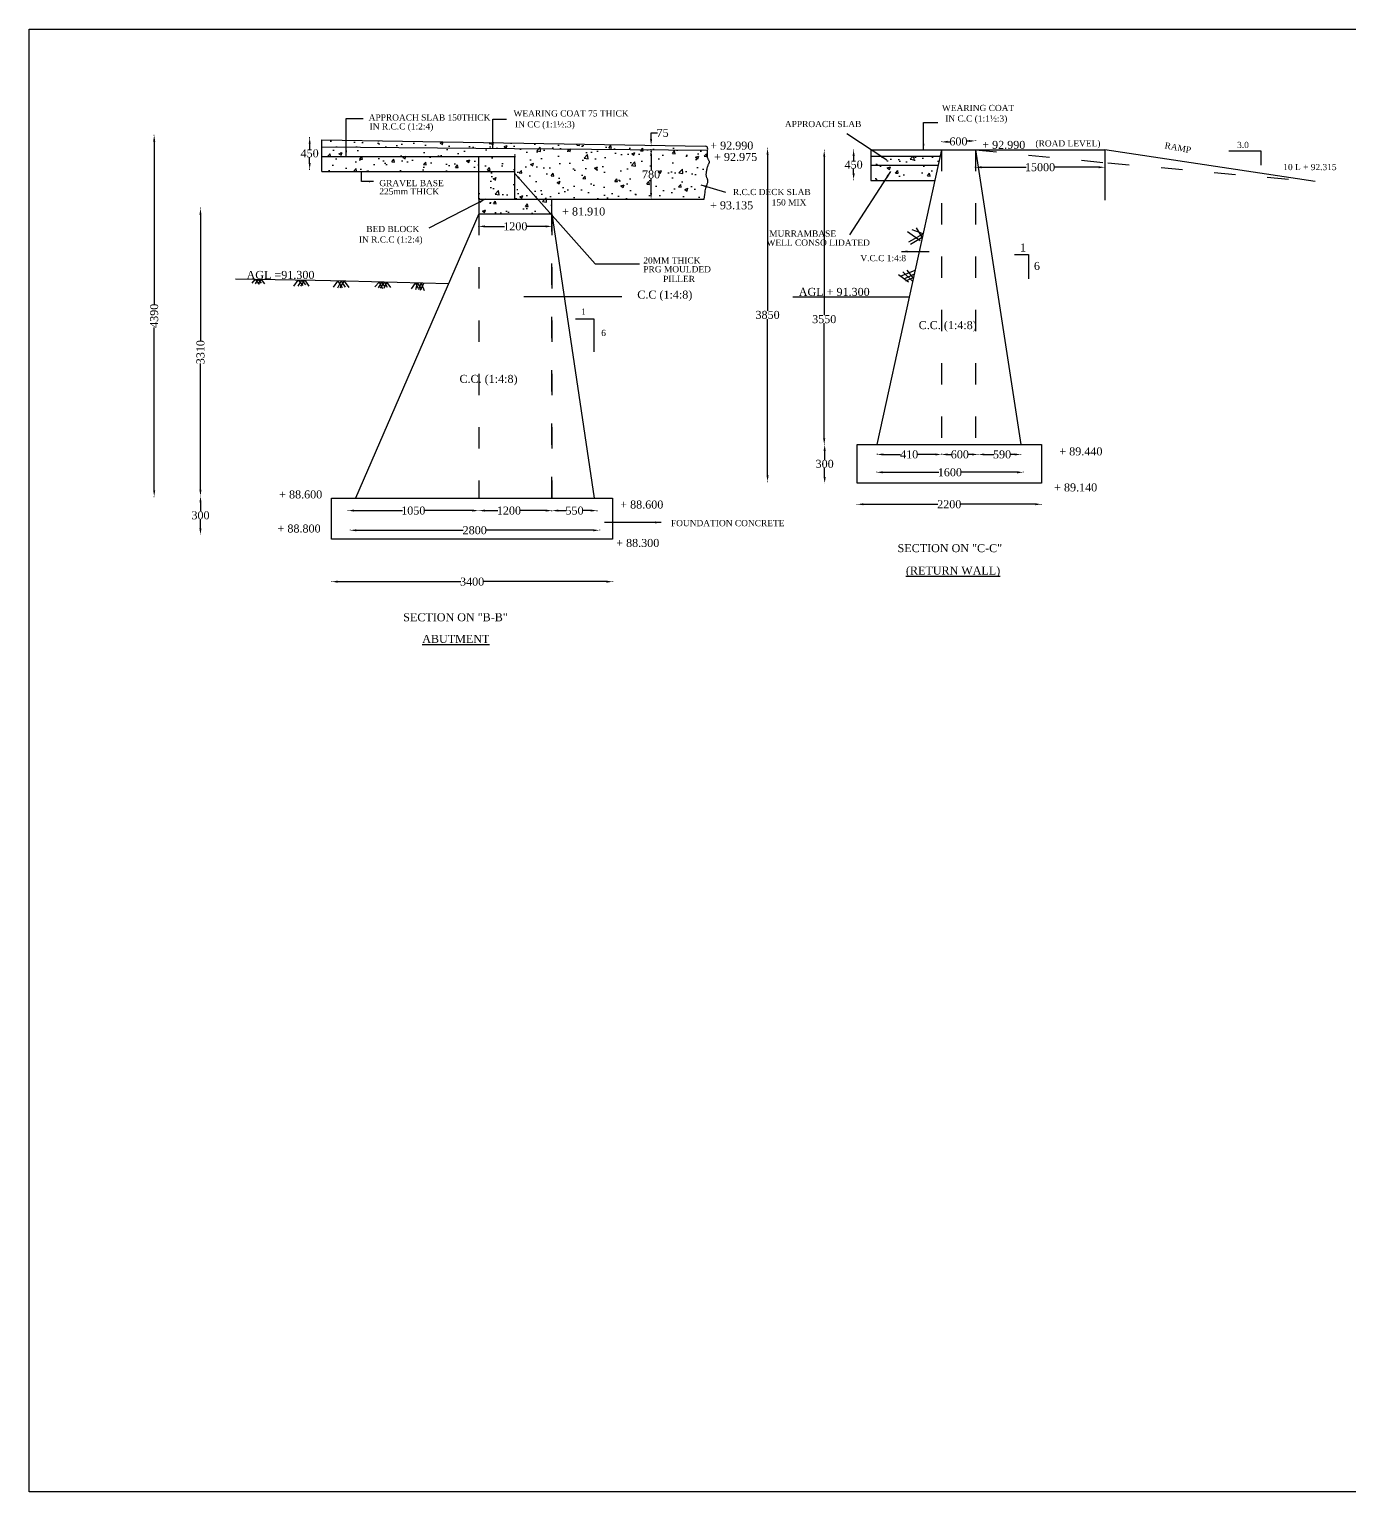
# Model space of a CAD drawing. Header units: millimetres. Extents: x 1974 to 30362, y 54 to 16503.
# Drawn here: x 1974 to 16831, y 54 to 16503 of the extents above; entities that cross this region are included whole.
import ezdxf

# ---------------------------------------------------------------- set-up
doc = ezdxf.new("R2010")
doc.units = ezdxf.units.MM
doc.header["$MEASUREMENT"] = 0
doc.linetypes.add('ACAD_ISO03W100', pattern=[30, 12, -18])
for name, color, linetype in [('DIM', 5, 'Continuous'), ('DWG.LINE', 10, 'Continuous'), ('HATCH', 2, 'Continuous'), ('TEXT', 7, 'Continuous')]:
    doc.layers.add(name, color=color, linetype=linetype)
doc.layers.add('DO LINE', color=3, linetype='Continuous', plot=False)
doc.layers.add('TITLE', color=7, linetype='Continuous', lineweight=30)
doc.styles.get("Standard").update_dxf_attribs({"font": 'TIMES.TTF', "height": 90})
doc.dimstyles.get("Standard").update_dxf_attribs({"dimtxt": 90, "dimasz": 70, "dimexe": 0.18, "dimexo": 0.0625, "dimgap": 0.09, "dimtad": 0, "dimtih": 1, "dimtoh": 1, "dimdec": 0, "dimzin": 0, "dimdsep": 46, "dimtxsty": 'Standard', "dimcen": 300, "dimclrd": 5, "dimclre": 5, "dimclrt": 4, "dimadec": 0, "dimazin": 0, "dimtfac": 1, "dimtdec": 0, "dimtofl": 0, "dimtmove": 0, "dimatfit": 3, "dimfxl": 5, "dimfxlon": 1, "dimtolj": 1, "dimtzin": 0, "dimarcsym": 0})

# ---------------------------------------------------------------- blocks, each defined once
blk = doc.blocks.new('*D2')
at = {"layer": 'Defpoints', "color": 0, "ltscale": 0.2}
for p in [(5124, 15285), (5129, 15285), (5124, 14928)]:
    blk.add_point(p, dxfattribs=at)
at = {"layer": 'DIM', "color": 5, "lineweight": -2, "ltscale": 0.2}
for p, q in [((5124, 15285), (5130, 15285)), ((5129, 15215), (5129, 15153)), ((5129, 14998), (5129, 15061)), ((5124, 14928), (5130, 14928))]:
    blk.add_line(p, q, dxfattribs=at)
at = {"layer": 'DIM', "color": 5, "ltscale": 0.2}
for points in [[(5118, 15215), (5141, 15215), (5129, 15285)], [(5118, 14998), (5141, 14998), (5129, 14928)]]:
    blk.add_solid(points, dxfattribs=at)
at = {"layer": 'DIM', "color": 4, "ltscale": 0.2, "insert": (5129, 15107), "char_height": 90, "attachment_point": 5}
blk.add_mtext('\\A1;450', dxfattribs=at)
blk = doc.blocks.new('*D3')
at = {"layer": 'Defpoints', "color": 0, "ltscale": 0.2}
for p in [(7031, 14279), (7855, 14286), (7855, 14279)]:
    blk.add_point(p, dxfattribs=at)
at = {"layer": 'DIM', "color": 5, "lineweight": -2, "ltscale": 0.2}
for p, q in [((7031, 14281), (7031, 14286)), ((7101, 14286), (7321, 14286)), ((7785, 14286), (7566, 14286)), ((7855, 14281), (7855, 14286))]:
    blk.add_line(p, q, dxfattribs=at)
at = {"layer": 'DIM', "color": 5, "ltscale": 0.2}
for points in [[(7101, 14297), (7101, 14274), (7031, 14286)], [(7785, 14297), (7785, 14274), (7855, 14286)]]:
    blk.add_solid(points, dxfattribs=at)
at = {"layer": 'DIM', "color": 4, "ltscale": 0.2, "insert": (7443, 14286), "char_height": 90, "attachment_point": 5}
blk.add_mtext('\\A1;1200', dxfattribs=at)
blk = doc.blocks.new('*D4')
at = {"layer": 'Defpoints', "color": 0, "ltscale": 0.2}
for p in [(8968, 15150), (8969, 15197), (8971, 15197)]:
    blk.add_point(p, dxfattribs=at)
at = {"layer": 'DIM', "color": 5, "lineweight": -2, "ltscale": 0.2}
for p, q in [((8971, 15267), (8971, 15337)), ((8971, 15337), (9041, 15337)), ((8968, 15150), (8971, 15150)), ((8969, 15197), (8971, 15197)), ((8971, 15080), (8971, 15010))]:
    blk.add_line(p, q, dxfattribs=at)
at = {"layer": 'DIM', "color": 5, "ltscale": 0.2}
for points in [[(8959, 15267), (8982, 15267), (8971, 15197)], [(8959, 15080), (8982, 15080), (8971, 15150)]]:
    blk.add_solid(points, dxfattribs=at)
at = {"layer": 'DIM', "color": 4, "ltscale": 0.2, "insert": (9100, 15337), "char_height": 90, "attachment_point": 5}
blk.add_mtext('\\A1;75', dxfattribs=at)
blk = doc.blocks.new('*D5')
at = {"layer": 'Defpoints', "color": 0, "ltscale": 0.2}
for p in [(8856, 15151), (8883, 14591), (8970, 14591)]:
    blk.add_point(p, dxfattribs=at)
at = {"layer": 'DIM', "color": 5, "lineweight": -2, "ltscale": 0.2}
for p, q in [((8965, 15151), (8971, 15151)), ((8970, 15081), (8970, 14917)), ((8970, 14661), (8970, 14825)), ((8965, 14591), (8971, 14591))]:
    blk.add_line(p, q, dxfattribs=at)
at = {"layer": 'DIM', "color": 5, "ltscale": 0.2}
for points in [[(8959, 15081), (8982, 15081), (8970, 15151)], [(8959, 14661), (8982, 14661), (8970, 14591)]]:
    blk.add_solid(points, dxfattribs=at)
at = {"layer": 'DIM', "color": 4, "ltscale": 0.2, "insert": (8970, 14871), "char_height": 90, "attachment_point": 5}
blk.add_mtext('\\A1;780', dxfattribs=at)
blk = doc.blocks.new('*D6')
at = {"layer": 'Defpoints', "color": 0, "ltscale": 0.2}
for p in [(3901, 11253), (3901, 11253), (3901, 10818)]:
    blk.add_point(p, dxfattribs=at)
at = {"layer": 'DIM', "color": 5, "lineweight": -2, "ltscale": 0.2}
for p, q in [((3901, 11253), (3900, 11253)), ((3901, 11183), (3901, 11082)), ((3901, 10888), (3901, 10990)), ((3901, 10818), (3900, 10818))]:
    blk.add_line(p, q, dxfattribs=at)
at = {"layer": 'DIM', "color": 5, "ltscale": 0.2}
for points in [[(3889, 11183), (3912, 11183), (3901, 11253)], [(3889, 10888), (3912, 10888), (3901, 10818)]]:
    blk.add_solid(points, dxfattribs=at)
at = {"layer": 'DIM', "color": 4, "ltscale": 0.2, "insert": (3901, 11036), "char_height": 90, "attachment_point": 5}
blk.add_mtext('\\A1;300', dxfattribs=at)
blk = doc.blocks.new('*D7')
at = {"layer": 'Defpoints', "color": 0, "ltscale": 0.2}
for p in [(3901, 14489), (4002, 14489), (3901, 11253)]:
    blk.add_point(p, dxfattribs=at)
at = {"layer": 'DIM', "color": 5, "lineweight": -2, "ltscale": 0.2}
for p, q in [((3906, 14489), (3900, 14489)), ((3901, 14419), (3901, 12999)), ((3901, 11323), (3901, 12743)), ((3901, 11253), (3900, 11253))]:
    blk.add_line(p, q, dxfattribs=at)
at = {"layer": 'DIM', "color": 5, "ltscale": 0.2}
for points in [[(3889, 14419), (3912, 14419), (3901, 14489)], [(3889, 11323), (3912, 11323), (3901, 11253)]]:
    blk.add_solid(points, dxfattribs=at)
at = {"layer": 'DIM', "color": 4, "ltscale": 0.2, "insert": (3901, 12871), "char_height": 90, "attachment_point": 5, "rotation": 90}
blk.add_mtext('\\A1;3310', dxfattribs=at)
blk = doc.blocks.new('*D8')
at = {"layer": 'Defpoints', "color": 0, "ltscale": 0.2}
for p in [(3316, 15310), (3380, 15310), (3316, 11249)]:
    blk.add_point(p, dxfattribs=at)
at = {"layer": 'DIM', "color": 5, "lineweight": -2, "ltscale": 0.2}
for p, q in [((3375, 15310), (3380, 15310)), ((3380, 15240), (3380, 13409)), ((3380, 11319), (3380, 13150)), ((3375, 11249), (3380, 11249))]:
    blk.add_line(p, q, dxfattribs=at)
at = {"layer": 'DIM', "color": 5, "ltscale": 0.2}
for points in [[(3368, 15240), (3392, 15240), (3380, 15310)], [(3368, 11319), (3392, 11319), (3380, 11249)]]:
    blk.add_solid(points, dxfattribs=at)
at = {"layer": 'DIM', "color": 4, "ltscale": 0.2, "insert": (3380, 13280), "char_height": 90, "attachment_point": 5, "rotation": 90}
blk.add_mtext('\\A1;4390', dxfattribs=at)
blk = doc.blocks.new('*D9')
at = {"layer": 'Defpoints', "color": 0, "ltscale": 0.2}
for p in [(5559, 11118), (7031, 11118), (7031, 11089)]:
    blk.add_point(p, dxfattribs=at)
at = {"layer": 'DIM', "color": 5, "lineweight": -2, "ltscale": 0.2}
for p, q in [((5559, 11094), (5559, 11089)), ((5629, 11089), (6172, 11089)), ((6961, 11089), (6418, 11089)), ((7031, 11094), (7031, 11089))]:
    blk.add_line(p, q, dxfattribs=at)
at = {"layer": 'DIM', "color": 5, "ltscale": 0.2}
for points in [[(5629, 11101), (5629, 11078), (5559, 11089)], [(6961, 11101), (6961, 11078), (7031, 11089)]]:
    blk.add_solid(points, dxfattribs=at)
at = {"layer": 'DIM', "color": 4, "ltscale": 0.2, "insert": (6295, 11089), "char_height": 90, "attachment_point": 5}
blk.add_mtext('\\A1;1050', dxfattribs=at)
blk = doc.blocks.new('*D10')
at = {"layer": 'Defpoints', "color": 0, "ltscale": 0.2}
for p in [(7031, 11118), (7855, 11089), (7855, 11066)]:
    blk.add_point(p, dxfattribs=at)
at = {"layer": 'DIM', "color": 5, "lineweight": -2, "ltscale": 0.2}
for p, q in [((7031, 11094), (7031, 11089)), ((7101, 11089), (7248, 11089)), ((7785, 11089), (7494, 11089)), ((7855, 11084), (7855, 11089))]:
    blk.add_line(p, q, dxfattribs=at)
at = {"layer": 'DIM', "color": 5, "ltscale": 0.2}
for points in [[(7101, 11101), (7101, 11078), (7031, 11089)], [(7785, 11101), (7785, 11078), (7855, 11089)]]:
    blk.add_solid(points, dxfattribs=at)
at = {"layer": 'DIM', "color": 4, "ltscale": 0.2, "insert": (7371, 11089), "char_height": 90, "attachment_point": 5}
blk.add_mtext('\\A1;1200', dxfattribs=at)
blk = doc.blocks.new('*D11')
at = {"layer": 'Defpoints', "color": 0, "ltscale": 0.2}
for p in [(7855, 11066), (8362, 11089), (8362, 11058)]:
    blk.add_point(p, dxfattribs=at)
at = {"layer": 'DIM', "color": 5, "lineweight": -2, "ltscale": 0.2}
for p, q in [((7855, 11084), (7855, 11089)), ((7925, 11089), (8014, 11089)), ((8292, 11089), (8203, 11089)), ((8362, 11084), (8362, 11089))]:
    blk.add_line(p, q, dxfattribs=at)
at = {"layer": 'DIM', "color": 5, "ltscale": 0.2}
for points in [[(7925, 11101), (7925, 11078), (7855, 11089)], [(8292, 11101), (8292, 11078), (8362, 11089)]]:
    blk.add_solid(points, dxfattribs=at)
at = {"layer": 'DIM', "color": 4, "ltscale": 0.2, "insert": (8109, 11089), "char_height": 90, "attachment_point": 5}
blk.add_mtext('\\A1;550', dxfattribs=at)
blk = doc.blocks.new('*D12')
at = {"layer": 'Defpoints', "color": 0, "ltscale": 0.2}
for p in [(5583, 10922), (8389, 10922), (8389, 10868)]:
    blk.add_point(p, dxfattribs=at)
at = {"layer": 'DIM', "color": 5, "lineweight": -2, "ltscale": 0.2}
for p, q in [((5583, 10873), (5583, 10868)), ((5653, 10868), (6857, 10868)), ((8319, 10868), (7115, 10868)), ((8389, 10873), (8389, 10868))]:
    blk.add_line(p, q, dxfattribs=at)
at = {"layer": 'DIM', "color": 5, "ltscale": 0.2}
for points in [[(5653, 10879), (5653, 10856), (5583, 10868)], [(8319, 10879), (8319, 10856), (8389, 10868)]]:
    blk.add_solid(points, dxfattribs=at)
at = {"layer": 'DIM', "color": 4, "ltscale": 0.2, "insert": (6986, 10868), "char_height": 90, "attachment_point": 5}
blk.add_mtext('\\A1;2800', dxfattribs=at)
blk = doc.blocks.new('*D13')
at = {"layer": 'Defpoints', "color": 0, "ltscale": 0.2}
for p in [(5376, 10314), (8538, 10314), (8538, 10290)]:
    blk.add_point(p, dxfattribs=at)
at = {"layer": 'DIM', "color": 5, "lineweight": -2, "ltscale": 0.2}
for p, q in [((5376, 10295), (5376, 10290)), ((5446, 10290), (6829, 10290)), ((8468, 10290), (7085, 10290)), ((8538, 10295), (8538, 10290))]:
    blk.add_line(p, q, dxfattribs=at)
at = {"layer": 'DIM', "color": 5, "ltscale": 0.2}
for points in [[(5446, 10302), (5446, 10278), (5376, 10290)], [(8468, 10302), (8468, 10278), (8538, 10290)]]:
    blk.add_solid(points, dxfattribs=at)
at = {"layer": 'DIM', "color": 4, "ltscale": 0.2, "insert": (6957, 10290), "char_height": 90, "attachment_point": 5}
blk.add_mtext('\\A1;3400', dxfattribs=at)
blk = doc.blocks.new('*D14')
at = {"layer": 'Defpoints', "color": 0, "ltscale": 0.2}
for p in [(11234, 15148), (11234, 14812), (11249, 14812)]:
    blk.add_point(p, dxfattribs=at)
at = {"layer": 'DIM', "color": 5, "lineweight": -2, "ltscale": 0.2}
for p, q in [((11244, 15148), (11249, 15148)), ((11249, 15078), (11249, 15025)), ((11244, 14812), (11249, 14812)), ((11249, 14882), (11249, 14934))]:
    blk.add_line(p, q, dxfattribs=at)
at = {"layer": 'DIM', "color": 5, "ltscale": 0.2}
for points in [[(11237, 15078), (11261, 15078), (11249, 15148)], [(11237, 14882), (11261, 14882), (11249, 14812)]]:
    blk.add_solid(points, dxfattribs=at)
at = {"layer": 'DIM', "color": 4, "ltscale": 0.2, "insert": (11249, 14980), "char_height": 90, "attachment_point": 5}
blk.add_mtext('\\A1;450', dxfattribs=at)
blk = doc.blocks.new('*D15')
at = {"layer": 'Defpoints', "color": 0, "ltscale": 0.2}
for p in [(10918, 15140), (10982, 15140), (10971, 11831)]:
    blk.add_point(p, dxfattribs=at)
at = {"layer": 'DIM', "color": 5, "lineweight": -2, "ltscale": 0.2}
for p, q in [((10923, 15140), (10918, 15140)), ((10918, 15070), (10918, 13288)), ((10918, 11901), (10918, 13196)), ((10923, 11831), (10918, 11831))]:
    blk.add_line(p, q, dxfattribs=at)
at = {"layer": 'DIM', "color": 5, "ltscale": 0.2}
for points in [[(10906, 15070), (10930, 15070), (10918, 15140)], [(10906, 11901), (10930, 11901), (10918, 11831)]]:
    blk.add_solid(points, dxfattribs=at)
at = {"layer": 'DIM', "color": 4, "ltscale": 0.2, "insert": (10918, 13242), "char_height": 90, "attachment_point": 5}
blk.add_mtext('\\A1;3550', dxfattribs=at)
blk = doc.blocks.new('*D16')
at = {"layer": 'Defpoints', "color": 0, "ltscale": 0.2}
for p in [(10239, 15164), (10281, 15164), (10239, 11415)]:
    blk.add_point(p, dxfattribs=at)
at = {"layer": 'DIM', "color": 5, "lineweight": -2, "ltscale": 0.2}
for p, q in [((10276, 15164), (10281, 15164)), ((10281, 15094), (10281, 13336)), ((10281, 11485), (10281, 13244)), ((10276, 11415), (10281, 11415))]:
    blk.add_line(p, q, dxfattribs=at)
at = {"layer": 'DIM', "color": 5, "ltscale": 0.2}
for points in [[(10269, 15094), (10292, 15094), (10281, 15164)], [(10269, 11485), (10292, 11485), (10281, 11415)]]:
    blk.add_solid(points, dxfattribs=at)
at = {"layer": 'DIM', "color": 4, "ltscale": 0.2, "insert": (10281, 13290), "char_height": 90, "attachment_point": 5}
blk.add_mtext('\\A1;3850', dxfattribs=at)
blk = doc.blocks.new('*D17')
at = {"layer": 'Defpoints', "color": 0, "ltscale": 0.2}
for p in [(10923, 11831), (10923, 11398), (10923, 11398)]:
    blk.add_point(p, dxfattribs=at)
at = {"layer": 'DIM', "color": 5, "lineweight": -2, "ltscale": 0.2}
for p, q in [((10923, 11831), (10923, 11831)), ((10923, 11761), (10923, 11661)), ((10923, 11468), (10923, 11569)), ((10923, 11398), (10923, 11398))]:
    blk.add_line(p, q, dxfattribs=at)
at = {"layer": 'DIM', "color": 5, "ltscale": 0.2}
for points in [[(10911, 11761), (10935, 11761), (10923, 11831)], [(10911, 11468), (10935, 11468), (10923, 11398)]]:
    blk.add_solid(points, dxfattribs=at)
at = {"layer": 'DIM', "color": 4, "ltscale": 0.2, "insert": (10923, 11615), "char_height": 90, "attachment_point": 5}
blk.add_mtext('\\A1;300', dxfattribs=at)
blk = doc.blocks.new('*D18')
at = {"layer": 'Defpoints', "color": 0, "ltscale": 0.2}
for p in [(11288, 11157), (13362, 11160), (13362, 11157)]:
    blk.add_point(p, dxfattribs=at)
at = {"layer": 'DIM', "color": 5, "lineweight": -2, "ltscale": 0.2}
for p, q in [((11288, 11157), (11288, 11161)), ((11358, 11160), (12196, 11160)), ((13292, 11160), (12455, 11160)), ((13362, 11157), (13362, 11161))]:
    blk.add_line(p, q, dxfattribs=at)
at = {"layer": 'DIM', "color": 5, "ltscale": 0.2}
for points in [[(11358, 11172), (11358, 11149), (11288, 11160)], [(13292, 11172), (13292, 11149), (13362, 11160)]]:
    blk.add_solid(points, dxfattribs=at)
at = {"layer": 'DIM', "color": 4, "ltscale": 0.2, "insert": (12325, 11160), "char_height": 90, "attachment_point": 5}
blk.add_mtext('\\A1;2200', dxfattribs=at)
blk = doc.blocks.new('*D19')
at = {"layer": 'Defpoints', "color": 0, "ltscale": 0.2}
for p in [(11512, 11728), (12237, 11728), (12237, 11721)]:
    blk.add_point(p, dxfattribs=at)
at = {"layer": 'DIM', "color": 5, "lineweight": -2, "ltscale": 0.2}
for p, q in [((11512, 11726), (11512, 11721)), ((11582, 11721), (11778, 11721)), ((12167, 11721), (11971, 11721)), ((12237, 11726), (12237, 11721))]:
    blk.add_line(p, q, dxfattribs=at)
at = {"layer": 'DIM', "color": 5, "ltscale": 0.2}
for points in [[(11582, 11732), (11582, 11709), (11512, 11721)], [(12167, 11732), (12167, 11709), (12237, 11721)]]:
    blk.add_solid(points, dxfattribs=at)
at = {"layer": 'DIM', "color": 4, "ltscale": 0.2, "insert": (11874, 11721), "char_height": 90, "attachment_point": 5}
blk.add_mtext('\\A1;410', dxfattribs=at)
blk = doc.blocks.new('*D20')
at = {"layer": 'Defpoints', "color": 0, "ltscale": 0.2}
for p in [(12237, 11728), (12651, 11721), (12651, 11701)]:
    blk.add_point(p, dxfattribs=at)
at = {"layer": 'DIM', "color": 5, "lineweight": -2, "ltscale": 0.2}
for p, q in [((12237, 11726), (12237, 11721)), ((12307, 11721), (12350, 11721)), ((12581, 11721), (12539, 11721)), ((12651, 11716), (12651, 11721))]:
    blk.add_line(p, q, dxfattribs=at)
at = {"layer": 'DIM', "color": 5, "ltscale": 0.2}
for points in [[(12307, 11732), (12307, 11709), (12237, 11721)], [(12581, 11732), (12581, 11709), (12651, 11721)]]:
    blk.add_solid(points, dxfattribs=at)
at = {"layer": 'DIM', "color": 4, "ltscale": 0.2, "insert": (12444, 11721), "char_height": 90, "attachment_point": 5}
blk.add_mtext('\\A1;600', dxfattribs=at)
blk = doc.blocks.new('*D21')
at = {"layer": 'Defpoints', "color": 0, "ltscale": 0.2}
for p in [(12651, 11701), (13131, 11721), (13131, 11718)]:
    blk.add_point(p, dxfattribs=at)
at = {"layer": 'DIM', "color": 5, "lineweight": -2, "ltscale": 0.2}
for p, q in [((12651, 11716), (12651, 11721)), ((12721, 11721), (12825, 11721)), ((13061, 11721), (13014, 11721)), ((13131, 11718), (13131, 11721))]:
    blk.add_line(p, q, dxfattribs=at)
at = {"layer": 'DIM', "color": 5, "ltscale": 0.2}
for points in [[(12721, 11732), (12721, 11709), (12651, 11721)], [(13061, 11732), (13061, 11709), (13131, 11721)]]:
    blk.add_solid(points, dxfattribs=at)
at = {"layer": 'DIM', "color": 4, "ltscale": 0.2, "insert": (12919, 11721), "char_height": 90, "attachment_point": 5}
blk.add_mtext('\\A1;590', dxfattribs=at)
blk = doc.blocks.new('*D22')
at = {"layer": 'Defpoints', "color": 0, "ltscale": 0.2}
for p in [(11506, 11552), (13157, 11552), (13157, 11520)]:
    blk.add_point(p, dxfattribs=at)
at = {"layer": 'DIM', "color": 5, "lineweight": -2, "ltscale": 0.2}
for p, q in [((11506, 11525), (11506, 11520)), ((11576, 11520), (12209, 11520)), ((13087, 11520), (12454, 11520)), ((13157, 11525), (13157, 11520))]:
    blk.add_line(p, q, dxfattribs=at)
at = {"layer": 'DIM', "color": 5, "ltscale": 0.2}
for points in [[(11576, 11532), (11576, 11508), (11506, 11520)], [(13087, 11532), (13087, 11508), (13157, 11520)]]:
    blk.add_solid(points, dxfattribs=at)
at = {"layer": 'DIM', "color": 4, "ltscale": 0.2, "insert": (12332, 11520), "char_height": 90, "attachment_point": 5}
blk.add_mtext('\\A1;1600', dxfattribs=at)
blk = doc.blocks.new('*D23')
at = {"layer": 'Defpoints', "color": 0, "ltscale": 0.2}
for p in [(12237, 15250), (12618, 15263), (12619, 15248)]:
    blk.add_point(p, dxfattribs=at)
at = {"layer": 'DIM', "color": 5, "lineweight": -2, "ltscale": 0.2}
for p, q in [((12237, 15240), (12237, 15235)), ((12307, 15237), (12334, 15238)), ((12549, 15246), (12523, 15245)), ((12619, 15253), (12619, 15248))]:
    blk.add_line(p, q, dxfattribs=at)
at = {"layer": 'DIM', "color": 5, "ltscale": 0.2}
for points in [[(12307, 15249), (12308, 15226), (12237, 15235)], [(12548, 15257), (12549, 15234), (12619, 15248)]]:
    blk.add_solid(points, dxfattribs=at)
at = {"layer": 'DIM', "color": 4, "ltscale": 0.2, "insert": (12428, 15241), "char_height": 90, "attachment_point": 5}
blk.add_mtext('\\A1;600', dxfattribs=at)
blk = doc.blocks.new('*D24')
at = {"layer": 'Defpoints', "color": 0, "ltscale": 0.2}
for p in [(12618, 14977), (14075, 14977), (14075, 14951)]:
    blk.add_point(p, dxfattribs=at)
at = {"layer": 'DIM', "color": 5, "lineweight": -2, "ltscale": 0.2}
for p, q in [((12618, 14956), (12618, 14950)), ((12688, 14951), (13190, 14951)), ((14005, 14951), (13503, 14951)), ((14075, 14956), (14075, 14950))]:
    blk.add_line(p, q, dxfattribs=at)
at = {"layer": 'DIM', "color": 5, "ltscale": 0.2}
for points in [[(12688, 14962), (12688, 14939), (12618, 14951)], [(14005, 14962), (14005, 14939), (14075, 14951)]]:
    blk.add_solid(points, dxfattribs=at)
at = {"layer": 'DIM', "color": 4, "ltscale": 0.2, "insert": (13346, 14951), "char_height": 90, "attachment_point": 5}
blk.add_mtext('\\A1;15000', dxfattribs=at)

msp = doc.modelspace()

# ---------------------------------------------------------------- hatches: boundary and pattern name
at = {"layer": 'HATCH', "ltscale": 0.2}
h = msp.add_hatch(dxfattribs=at)
h.set_pattern_fill('AR-CONC', color=256, scale=50, style=0)
h.paths.add_polyline_path([(9621.7, 15025.2), (9624, 15020.8), (9625.8, 15016.7), (9627.3, 15011.1), (9626.3, 15004.4), (9623.6, 14998.5), (9621.5, 14994.4), (9619, 14989.6), (9616.3, 14984.1), (9613.5, 14977.7), (9610.7, 14970.3), (9607.9, 14961.9), (9605.3, 14952.9), (9602.7, 14943.4), (9600.3, 14933.5), (9598.1, 14923.5), (9596.1, 14913.5), (9594.5, 14903.8), (9593.1, 14894.5), (9592.1, 14885.6), (9591.5, 14877.2), (9591.2, 14869.2), (9591.4, 14861.6), (9591.9, 14854.5), (9593, 14847.8), (9594.5, 14841.5), (9596.4, 14835.6), (9598.7, 14830.1), (9601.1, 14824.8), (9603.5, 14819.7), (9605.8, 14814.7), (9607.7, 14809.6), (9609, 14804.4), (9609.8, 14799.1), (9609.7, 14793.4), (9608.9, 14787.3), (9607.4, 14780.8), (9605.4, 14773.8), (9602.9, 14766.2), (9600.1, 14757.9), (9597, 14748.8), (9593.7, 14738.9), (9590.4, 14728), (9587, 14715.8), (9583.6, 14701.9), (9580.3, 14685.7), (9577, 14667), (9573.8, 14645.2), (9570.7, 14619.9), (9567.7, 14590.7), (7435.8, 14590.7), (7435.8, 15072.1), (5265.3, 15072.1), (5265.3, 15259.3), (9584.2, 15186.8), (9593.6, 15185.1), (9600.2, 15180.3), (9604.3, 15173.1), (9606.5, 15163.9), (9607.2, 15153.4), (9606.8, 15142.1), (9605.8, 15130.5), (9604.7, 15119.1), (9603.8, 15108.5), (9603.3, 15098.6), (9603.1, 15089.4), (9603.3, 15080.9), (9603.9, 15072.9), (9604.9, 15065.5), (9606.4, 15058.6), (9608.3, 15052.1), (9610.7, 15046.1), (9613.4, 15040.3), (9616.3, 15035), (9619.1, 15029.9)])
h.paths.add_polyline_path([(7435.8, 14903.2), (7435.8, 15072.1), (7031.4, 15072.1), (7031.4, 14903.2)], flags=17)
h.paths.add_polyline_path([(7031.4, 14903.2), (7031.4, 15072.1), (5265.3, 15072.1), (5265.3, 14903.2)], flags=17)
h.paths.add_polyline_path([(7435.8, 14590.7), (7435.8, 14903.2), (7031.4, 14903.2), (7031.4, 14590.7)], flags=16)
h.paths.add_polyline_path([(7855.3, 14428.1), (7855.3, 14590.7), (7031.4, 14590.7), (7031.4, 14428.1)])
h.paths.add_polyline_path([(8853, 14939.1), (9087.7, 14939.1), (9087.7, 14802.3), (8853, 14802.3)], flags=24)
h = msp.add_hatch(dxfattribs=at)
h.set_pattern_fill('AR-CONC', color=256, scale=50, style=0)
h.paths.add_polyline_path([(11444.1, 14973.8), (11444.1, 14800.1), (12160.9, 14800.1), (12198.8, 14973.8)])
h.paths.add_polyline_path([(12198.8, 14973.8), (12221.4, 15077), (11444.1, 15077), (11444.1, 14973.8)])

# ---------------------------------------------------------------- linework, layer by layer
at = {"layer": 'DO LINE', "linetype": 'ACAD_ISO03W100', "ltscale": 20}
for points in [[(12236.8, 15147.5), (12236.8, 11831.5)], [(12618.2, 15147.5), (12618.2, 11831.5)], [(12618.2, 15147.5), (14110.4, 15000.4), (16440.4, 14790.2)], [(7031.4, 14428.1), (7031.4, 11228.9)]]:
    msp.add_lwpolyline(points, dxfattribs=at)
msp.add_lwpolyline([(7855.3, 14428.1), (7855.3, 11228.9)], close=True, dxfattribs=at)
at = {"layer": 'DWG.LINE', "ltscale": 0.2}
for p, q in [((5265.3, 15072.1), (7446.3, 15072.1)), ((7031.4, 14590.7), (7031.4, 15072.1)), ((5265.3, 14903.2), (7435.8, 14903.2))]:
    msp.add_line(p, q, dxfattribs=at)
for points in [[(5265.3, 14903.2), (5265.3, 15259.3), (9584.2, 15186.8)], [(5265.3, 15182.4), (9600.5, 15144.2)], [(9567.7, 14590.7), (9570.7, 14619.9), (9573.8, 14645.2), (9577, 14667), (9580.3, 14685.7), (9583.6, 14701.9), (9587, 14715.8), (9590.4, 14728), (9593.7, 14738.9), (9597, 14748.8), (9600.1, 14757.9), (9602.9, 14766.2), (9605.4, 14773.8), (9607.4, 14780.8), (9608.9, 14787.3), (9609.7, 14793.4), (9609.8, 14799.1), (9609, 14804.4), (9607.7, 14809.6), (9605.8, 14814.7), (9603.5, 14819.7), (9601.1, 14824.8), (9598.7, 14830.1), (9596.4, 14835.6), (9594.5, 14841.5), (9593, 14847.8), (9591.9, 14854.5), (9591.4, 14861.6), (9591.2, 14869.2), (9591.5, 14877.2), (9592.1, 14885.6), (9593.1, 14894.5), (9594.5, 14903.8), (9596.1, 14913.5), (9598.1, 14923.5), (9600.3, 14933.5), (9602.7, 14943.4), (9605.3, 14952.9), (9607.9, 14961.9), (9610.7, 14970.3), (9613.5, 14977.7), (9616.3, 14984.1), (9619, 14989.6), (9621.5, 14994.4), (9623.6, 14998.5), (9625.3, 15002.3), (9626.5, 15005.9), (9627, 15009.3), (9626.8, 15012.9), (9625.8, 15016.7), (9624, 15020.8), (9621.7, 15025.2), (9619.1, 15029.9), (9616.3, 15035), (9613.4, 15040.3), (9610.7, 15046.1), (9608.3, 15052.1), (9606.4, 15058.6), (9604.9, 15065.5), (9603.9, 15072.9), (9603.3, 15080.9), (9603.1, 15089.4), (9603.3, 15098.6), (9603.8, 15108.5), (9604.7, 15119.1), (9605.8, 15130.5), (9606.8, 15142.1), (9607.2, 15153.4), (9606.5, 15163.9), (9604.3, 15173.1), (9600.2, 15180.3), (9593.6, 15185.1), (9584.2, 15186.8)], [(11444.1, 15147.5), (14074.7, 15147.5), (14074.7, 14579.5)], [(11444.1, 15147.5), (11444.1, 14800.1), (12160.9, 14800.1)], [(12236.8, 15147.5), (11511.8, 11831.5)], [(12618.2, 15147.5), (13130.8, 11831.5)], [(16440.4, 14790.2), (14074.7, 15147.5)], [(15469.5, 15136.9), (15831.6, 15136.9), (15831.6, 14973.1)], [(7435.8, 14590.7), (7435.8, 15072.1)], [(11444.1, 15077), (12221.4, 15077)], [(11444.1, 14973.8), (12198.8, 14973.8)], [(7031.4, 14590.7), (9567.7, 14590.7)], [(7031.4, 14590.7), (7031.4, 14428.1), (7855.3, 14428.1), (7855.3, 14590.7)], [(7031.4, 14428.1), (5646.2, 11228.9)], [(7855.3, 14428.1), (8329.4, 11228.9)], [(13058.3, 13968.5), (13215.8, 13968.5), (13215.8, 13697.8)], [(6690, 13639.6), (5537.1, 13667.9), (5192.1, 13678), (4741.6, 13683.9), (4293.6, 13692.7)], [(7537.2, 13498.2), (8641.1, 13498.2)], [(11874.3, 13489.5), (10565.5, 13489.5)], [(8120.5, 13244.3), (8327.9, 13244.3), (8327.9, 12873.7)]]:
    msp.add_lwpolyline(points, dxfattribs=at)
for points in [[(11288.3, 11831.5), (13362.4, 11831.5), (13362.4, 11398), (11288.3, 11398)], [(5375.7, 11228.9), (8538, 11228.9), (8538, 10766.7), (5375.7, 10766.7)]]:
    msp.add_lwpolyline(points, close=True, dxfattribs=at)
at = {"layer": 'HATCH', "ltscale": 0.2}
for points in [[(11998.5, 14123.9), (11855.1, 14224.4)], [(11870.8, 14110.8), (12030, 14201.6), (11907, 14246.6)], [(11887.2, 14086.1), (12021.6, 14163.1), (11954.8, 14271.3)], [(4482.5, 13648.1), (4517.6, 13688.3), (4564.1, 13637.6)], [(4520, 13641.6), (4549.3, 13687.7), (4584.4, 13647.3)], [(4548.6, 13635.1), (4582.8, 13687), (4621.9, 13641.6)], [(4951.5, 13613.9), (4999.6, 13680.5), (5052.6, 13621.3)], [(5001.2, 13613.1), (5041.2, 13680), (5082.8, 13628.6)], [(5030.6, 13614.8), (5074.6, 13679.5), (5121.1, 13614.8)], [(5397.2, 13600.9), (5446.1, 13670.5), (5495, 13593.5)], [(5446.1, 13594.3), (5482.8, 13669.5), (5528.5, 13602.5)], [(5473.8, 13593.5), (5518.7, 13668.4), (5570.9, 13598.4)], [(5863.9, 13605.7), (5912.8, 13658.7), (5950.3, 13588.6)], [(5902.2, 13596), (5939.8, 13658), (5973.2, 13604.1)], [(5926.7, 13591.1), (5970.8, 13657.2), (6000.9, 13602.5)], [(5968.3, 13592.7), (5997.6, 13656.6), (6036.8, 13599.2)], [(11865.2, 13658.1), (11752.5, 13741.5)], [(11775.8, 13726), (11940.4, 13791.8)], [(11913.2, 13667.1), (11804.3, 13774.5)], [(11815.9, 13694.9), (11932, 13753.3)], [(11834.7, 13672.9), (11922.8, 13711.3)], [(11921.1, 13703.5), (11852.2, 13792.7)], [(6273.8, 13582.7), (6319.5, 13648.7), (6351.2, 13589.2)], [(6324.4, 13576.9), (6343.2, 13648.1), (6388.7, 13575.5)], [(6357.7, 13574.7), (6384.5, 13647.1), (6416.9, 13564.6)], [(6377.9, 13566.8), (6414.1, 13646.4)]]:
    msp.add_lwpolyline(points, dxfattribs=at)
at = {"layer": 'TITLE', "ltscale": 0.2}
msp.add_lwpolyline([(1974.3, 16503.1), (30362.1, 16503.1), (30362.1, 54.2), (1974.3, 54.2)], close=True, dxfattribs=at)

# ---------------------------------------------------------------- texts
at = {"layer": 'TEXT', "ltscale": 0.2}
for s, height, p in [('WEARING COAT', 70, (12242.5, 15582.8)), ('APPROACH SLAB 150THICK', 70, (5793.1, 15475.8)), ('WEARING COAT 75 THICK', 70, (7422.3, 15522.2)), ('IN CC (1:1½:3)', 70, (7439.6, 15399.1)), ('APPROACH SLAB', 70, (10475.3, 15402.3)), ('IN C.C (1:1½:3)', 70, (12278.9, 15464)), ('IN R.C.C (1:2:4)', 70, (5803.7, 15375.4)), ('+ 92.990', 90, (9636, 15149.7)), ('+ 92.990', 90, (12695.8, 15157.8)), ('(ROAD LEVEL)', 70, (13294.4, 15184.6)), ('3.0', 70, (15563.3, 15167)), ('+ 92.975', 90, (9679.5, 15021.8)), ('10 L + 92.315', 70, (16082.6, 14918.4)), ('GRAVEL BASE', 70, (5912.9, 14737.9)), ('225mm THICK', 70, (5912.9, 14644.5)), ('R.C.C DECK SLAB', 70, (9890.7, 14637.7)), ('+ 81.910', 90, (7969.7, 14408.4)), ('+ 93.135', 90, (9634.3, 14478.4)), ('150 MIX', 70, (10326.8, 14520.6)), ('IN R.C.C (1:2:4)', 70, (5682.7, 14103.6)), ('BED BLOCK', 70, (5766.4, 14221.4)), ('MURRAMBASE', 70, (10299.1, 14170.5)), ('WELL CONSO LIDATED', 70, (10269.1, 14068.2)), ('1', 90, (13121.3, 14003.4)), ('PRG MOULDED', 70, (8882.8, 13769.1)), ('20MM THICK', 70, (8882.8, 13868.1)), ('V.C.C 1:4:8', 70, (11324.8, 13894.5)), ('6', 90, (13277.3, 13796.3)), ('AGL =91.300', 90, (4419.3, 13695.2)), ('PILLER', 70, (9105.5, 13660.3)), ('C.C (1:4:8)', 90, (8815.1, 13473.8)), ('AGL + 91.300', 90, (10632, 13504.4)), ('1', 70, (8183.5, 13291.8)), ('C.C. (1:4:8)', 90, (11980.8, 13130.5)), ('6', 70, (8409.4, 13052.4)), ('C.C. (1:4:8)', 90, (6814.8, 12525.8)), ('+ 89.440', 90, (13563.7, 11710.3)), ('+ 89.140', 90, (13504.8, 11305.3)), ('+ 88.600', 90, (4786.3, 11226.3)), ('+ 88.600', 90, (8623.6, 11112.5)), ('+ 88.800', 90, (4768, 10842.8)), ('FOUNDATION CONCRETE', 70, (9193.3, 10913.7)), ('+ 88.300', 90, (8578.2, 10680.7)), ('SECTION ON "C-C"', 90, (11743.4, 10621.8)), ('SECTION ON "B-B"', 90, (6181.7, 9844.8))]:
    msp.add_text(s, height=height, dxfattribs=at).set_placement(p)
msp.add_text('RAMP', height=70, rotation=349.20767, dxfattribs=at).set_placement((14743.2, 15164.4))
at = {"layer": 'TITLE', "ltscale": 0.2}
for s, p in [('%%U(RETURN WALL)', (11837.3, 10369.9)), ('%%UABUTMENT', (6395.7, 9601.1))]:
    msp.add_text(s, height=90, dxfattribs=at).set_placement(p)

# ---------------------------------------------------------------- dimensions: what is measured, and where the dimension line sits
at = {"layer": 'DIM', "ltscale": 0.2}
dim = msp.add_aligned_dim(p1=(3315.9, 11248.9), p2=(3315.9, 15310.3), distance=-64.2, text='4390', dimstyle='Standard', dxfattribs=at)
dim.commit()
dim.dimension.update_dxf_attribs({"geometry": '*D8', "text_midpoint": (3380, 13279.6), "text_rotation": 90})
for base, p1, p2, text, picture, middle in [((8970.5, 15197.2), (8968.1, 15149.8), (8968.9, 15197.2), '75', '*D4', (9100.2, 15337.2)), ((5129.3, 15284.9), (5124.3, 14928.5), (5124.3, 15284.9), '450', '*D2', (5129.3, 15106.7)), ((8970.3, 14590.7), (8856.2, 15150.8), (8882.5, 14590.7), '780', '*D5', (8970.3, 14870.7)), ((10280.8, 15164), (10239.5, 11415.4), (10239.5, 15164), '3850', '*D16', (10280.8, 13289.7)), ((11248.9, 14811.6), (11234.3, 15147.5), (11234.3, 14811.6), '450', '*D14', (11248.9, 14979.6)), ((10923.1, 11398), (10923.1, 11831.5), (10923.1, 11398), '300', '*D17', (10923.1, 11614.7)), ((3900.6, 11252.9), (3900.6, 10818.4), (3900.6, 11252.9), '300', '*D6', (3900.6, 11035.6))]:
    dim = msp.add_linear_dim(base=base, p1=p1, p2=p2, angle=90, text=text, dimstyle='Standard', dxfattribs=at)
    dim.commit()
    dim.dimension.update_dxf_attribs({"geometry": picture, "text_midpoint": middle})
for p1, p2, distance, text, picture, middle in [((12236.8, 15249.9), (12618.2, 15262.8), -14.9, '600', '*D23', (12428, 15241.4)), ((11511.8, 11728.1), (12236.8, 11728.1), -7.4, '410', '*D19', (11874.3, 11720.7)), ((11288.3, 11156.9), (13362.4, 11156.9), 3.5, '2200', '*D18', (12325.3, 11160.4)), ((5558.6, 11118.3), (7031.4, 11118.3), -29.1, '1050', '*D9', (6295, 11089.2)), ((5582.8, 10922.4), (8389.5, 10922.4), -54.7, '2800', '*D12', (6986.1, 10867.7)), ((5375.7, 10313.7), (8538, 10313.7), -23.6, '3400', '*D13', (6956.8, 10290.1))]:
    dim = msp.add_aligned_dim(p1=p1, p2=p2, distance=distance, text=text, dimstyle='Standard', dxfattribs=at)
    dim.commit()
    dim.dimension.update_dxf_attribs({"geometry": picture, "text_midpoint": middle})
dim = msp.add_linear_dim(base=(10918.1, 15139.9), p1=(10971.2, 11831.5), p2=(10982.1, 15139.9), angle=90, text='3550', dimstyle='Standard', dxfattribs=at)
dim.commit()
dim.dimension.update_dxf_attribs({"geometry": '*D15', "text_midpoint": (10918.1, 13241.8), "dimtype": 160})
for base, p1, p2, text, picture, middle in [((14074.7, 14950.7), (12618.2, 14977.1), (14074.7, 14977.1), '15000', '*D24', (13346.5, 14950.7)), ((7855.3, 14285.7), (7031.4, 14278.5), (7855.3, 14278.5), '1200', '*D3', (7443.4, 14285.7)), ((13157.5, 11520), (11505.5, 11551.9), (13157.5, 11551.9), '1600', '*D22', (12331.5, 11520))]:
    dim = msp.add_linear_dim(base=base, p1=p1, p2=p2, text=text, dimstyle='Standard', dxfattribs=at)
    dim.commit()
    dim.dimension.update_dxf_attribs({"geometry": picture, "text_midpoint": middle})
dim = msp.add_linear_dim(base=(3900.6, 14489.4), p1=(3900.6, 11252.9), p2=(4002.3, 14489.4), angle=90, text='3310', dimstyle='Standard', override={"dimtmove": 1}, dxfattribs=at)
dim.commit()
dim.dimension.update_dxf_attribs({"geometry": '*D7', "text_midpoint": (3900.6, 12871.1), "text_rotation": 90})
for base, p1, p2, text, picture, middle in [((12651.5, 11720.7), (12236.8, 11728.1), (12651.5, 11701), '600', '*D20', (12444.1, 11720.7)), ((8361.8, 11089.2), (7855.3, 11065.8), (8361.8, 11058), '550', '*D11', (8108.6, 11089.2))]:
    dim = msp.add_linear_dim(base=base, p1=p1, p2=p2, angle=180, text=text, dimstyle='Standard', override={"dimtmove": 1}, dxfattribs=at)
    dim.commit()
    dim.dimension.update_dxf_attribs({"geometry": picture, "text_midpoint": middle})
for base, p1, p2, text, picture, middle in [((13130.8, 11720.7), (12651.5, 11701), (13130.8, 11718.2), '590', '*D21', (12919.3, 11720.7)), ((7855.3, 11089.2), (7031.4, 11118.3), (7855.3, 11065.8), '1200', '*D10', (7371.3, 11089.2))]:
    dim = msp.add_linear_dim(base=base, p1=p1, p2=p2, angle=180, text=text, dimstyle='Standard', override={"dimtmove": 1}, dxfattribs=at)
    dim.commit()
    dim.dimension.update_dxf_attribs({"geometry": picture, "text_midpoint": middle, "dimtype": 160})

# ---------------------------------------------------------------- leaders
for points, override in [([(5539.7, 15072.1), (5539.7, 15498.6), (5729.7, 15498.6)], {"dimgap": 0.09, "dimtad": 0}), ([(7191.3, 15165.4), (7191.3, 15491.8), (7345.3, 15491.8)], {"dimgap": 0.09, "dimtad": 0}), ([(11622.5, 15031.6), (11172.6, 15327.6)], {"dimgap": 0.09, "dimtad": 0}), ([(12035.2, 15147.5), (12035.2, 15455.7), (12196.5, 15455.7)], {"dimgap": 0.09, "dimtad": 0}), ([(5847.3, 14789.5), (5711.8, 14789.5), (5711.8, 14903.2)], {"dimasz": 50, "dimgap": 0.09, "dimtad": 0}), ([(7435.8, 14881.7), (8342.9, 13865.9), (8840.3, 13865.9)], {"dimgap": 0.09, "dimtad": 0}), ([(11665.1, 14905), (11203.5, 14190.6)], {"dimgap": 0.09, "dimtad": 0}), ([(9529.6, 14752.5), (9806.9, 14670.6)], {"dimgap": 0.09, "dimtad": 0}), ([(7104.4, 14590.7), (6468.4, 14267.7)], {"dimgap": 0.09, "dimtad": 0}), ([(11786, 14003.3), (12099.8, 14003.3)], {"dimgap": 0.09, "dimtad": 0}), ([(9084.5, 10956.4), (8448, 10956.4)], {"dimgap": 0.09, "dimtad": 0})]:
    msp.add_leader(points, dimstyle='Standard', override=override, dxfattribs=at)

doc.saveas('drawing.dxf')
